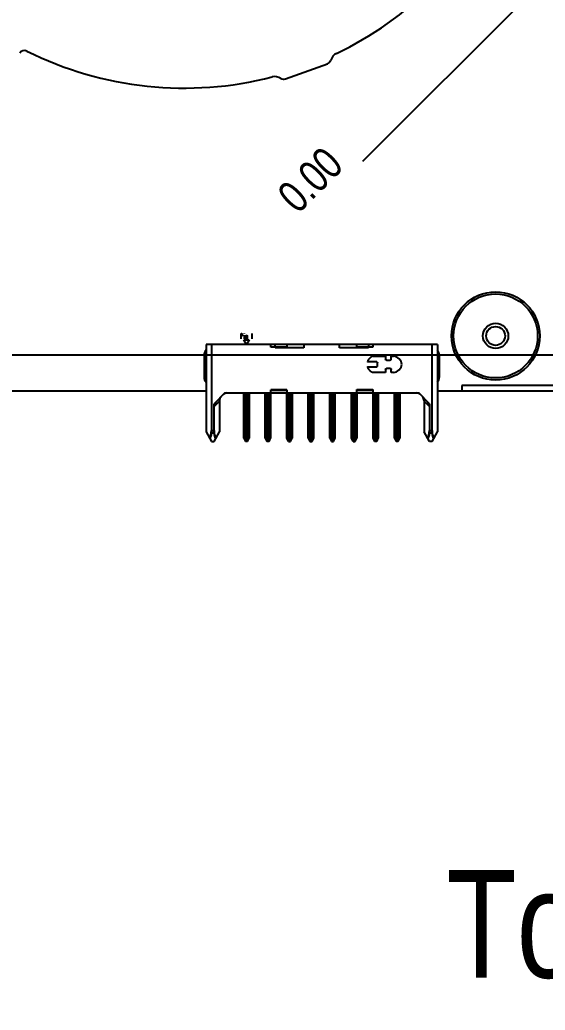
# Model space of a CAD drawing. Header units: millimetres. Extents: x 0 to 841, y 0 to 594.
# Drawn here: x 345.7 to 394.5, y 319.9 to 411.9 of the extents above; entities that cross this region are included whole.
import ezdxf

# ---------------------------------------------------------------- set-up
doc = ezdxf.new("R2010")
doc.units = ezdxf.units.MM
doc.header["$LTSCALE"] = 46.255
doc.layers.get('0').update_dxf_attribs({"linetype": 'CONTINUOUS'})
doc.layers.add('ASSEM_MEM', color=7, linetype='CONTINUOUS')
doc.layers.add('DETAIL', color=7, linetype='CONTINUOUS')
doc.styles.get("Standard").update_dxf_attribs({"font": 'txt', "width": 0.8})
doc.dimstyles.new('DIMSTYLE_1', dxfattribs={"dimtxt": 3, "dimasz": 2.1, "dimexe": 2, "dimexo": 1, "dimgap": 0.75, "dimtad": 0, "dimtih": 1, "dimtoh": 1, "dimzin": 0, "dimdsep": 46, "dimtxsty": 'STANDARD', "dimblk": '_FILLED', "dimblk1": '_FILLED', "dimblk2": '_FILLED', "dimcen": 0.09, "dimazin": 0, "dimtp": 0.01, "dimtm": 0.01, "dimtfac": 1, "dimtofl": 0, "dimtmove": 0, "dimatfit": 3, "dimldrblk": '_FILLED', "dimfxl": 1, "dimtolj": 1, "dimtzin": 0, "dimarcsym": 0})

# ---------------------------------------------------------------- blocks, each defined once
blk = doc.blocks.new('*D3')
at = {"color": 2, "linetype": 'CONTINUOUS'}
blk.add_line((412.694, 433.928), (377.53, 398.764), dxfattribs=at)
at = {"color": 2, "linetype": 'CONTINUOUS', "insert": (373.818, 400.355), "char_height": 3, "width": 9.6, "attachment_point": 3, "rotation": 45, "line_spacing_factor": 0.9}
blk.add_mtext('0.00', dxfattribs=at)
blk = doc.blocks.new('_FILLED')
at = {"color": 0, "linetype": 'BYBLOCK'}
blk.add_solid([(0, 0), (-1, 0.167), (-1, -0.167)], dxfattribs=at)
blk = doc.blocks.new('*D11')
at = {"color": 2, "linetype": 'CONTINUOUS'}
blk.add_line((339.401, 383.035), (339.401, 360.375), dxfattribs=at)
at = {"color": 2, "linetype": 'CONTINUOUS', "insert": (335.651, 358.875), "char_height": 3, "width": 12, "attachment_point": 3, "rotation": 90, "line_spacing_factor": 0.9}
blk.add_mtext('74.00', dxfattribs=at)
blk = doc.blocks.new('*D17')
at = {"color": 2, "linetype": 'CONTINUOUS'}
blk.add_line((397.051, 380.775), (254.218, 380.775), dxfattribs=at)
at = {"color": 2, "linetype": 'CONTINUOUS', "insert": (252.718, 384.525), "char_height": 3, "width": 12, "attachment_point": 3, "line_spacing_factor": 0.9}
blk.add_mtext('53.86', dxfattribs=at)
blk = doc.blocks.new('*D28')
at = {"color": 2, "linetype": 'CONTINUOUS'}
blk.add_line((306.901, 389.625), (306.901, 368.6), dxfattribs=at)
at = {"color": 2, "linetype": 'CONTINUOUS', "insert": (303.151, 367.1), "char_height": 3, "width": 14.4, "attachment_point": 3, "rotation": 90, "line_spacing_factor": 0.9}
blk.add_mtext('106.50', dxfattribs=at)

msp = doc.modelspace()

# ---------------------------------------------------------------- linework, layer by layer
at = {"layer": 'ASSEM_MEM', "color": 7, "linetype": 'CONTINUOUS'}
for p, q in [((370.382, 406.443), (374.282, 407.862)), ((363.001, 381.765), (363.001, 373.665)), ((384.501, 381.765), (363.001, 381.765)), ((363.501, 381.765), (363.501, 373.565)), ((369.011, 381.515), (369.011, 381.765)), ((370.491, 381.515), (369.011, 381.515)), ((369.411, 381.455), (369.411, 381.765)), ((372.091, 381.455), (369.411, 381.455)), ((370.491, 381.765), (370.491, 381.515)), ((372.091, 381.765), (372.091, 381.455)), ((375.411, 381.465), (375.411, 381.765)), ((378.091, 381.465), (375.411, 381.465)), ((377.011, 381.515), (377.011, 381.765)), ((378.491, 381.515), (377.011, 381.515)), ((378.091, 381.765), (378.091, 381.465)), ((378.491, 381.765), (378.491, 381.515)), ((384.001, 373.565), (384.001, 381.765)), ((384.501, 381.765), (384.501, 373.665)), ((378.828, 380.148), (378, 380.148)), ((378.539, 380.674), (379.674, 380.674)), ((378.84, 380.147), (378.828, 380.148)), ((378.851, 380.145), (378.84, 380.147)), ((378.862, 380.142), (378.851, 380.145)), ((378.862, 380.142), (378.872, 380.137)), ((378.872, 380.137), (378.882, 380.131)), ((378.882, 380.131), (378.891, 380.124)), ((379.674, 380.674), (379.674, 380.392)), ((379.768, 380.298), (380.107, 380.298)), ((380.184, 380.339), (380.177, 380.33)), ((380.19, 380.348), (380.184, 380.339)), ((380.19, 380.348), (380.194, 380.359)), ((380.194, 380.359), (380.198, 380.37)), ((380.198, 380.37), (380.2, 380.381)), ((380.2, 380.381), (380.201, 380.392)), ((380.201, 380.674), (380.426, 380.674)), ((380.201, 380.392), (380.201, 380.674)), ((378, 379.697), (378.828, 379.697)), ((378.906, 379.737), (378.899, 379.728)), ((378.912, 379.747), (378.906, 379.737)), ((378.916, 379.757), (378.912, 379.747)), ((378.916, 379.757), (378.92, 379.768)), ((378.92, 379.768), (378.922, 379.78)), ((378.922, 379.791), (378.922, 380.054)), ((378.922, 379.78), (378.922, 379.791)), ((379.674, 379.453), (379.674, 379.171)), ((380.107, 379.546), (379.768, 379.546)), ((380.201, 379.171), (380.201, 379.453)), ((378.492, 379.177), (378.476, 379.181)), ((378.507, 379.173), (378.492, 379.177)), ((378.523, 379.171), (378.507, 379.173)), ((378.539, 379.171), (378.523, 379.171)), ((379.674, 379.171), (378.539, 379.171)), ((380.426, 379.171), (380.201, 379.171)), ((303.501, 377.465), (363.001, 377.465)), ((370.491, 377.565), (369.011, 377.565)), ((369.011, 377.265), (369.011, 377.565)), ((369.011, 377.515), (370.491, 377.515)), ((370.491, 377.565), (370.491, 377.265)), ((377.011, 377.575), (378.491, 377.575)), ((377.011, 377.265), (377.011, 377.575)), ((377.011, 377.515), (378.491, 377.515)), ((378.491, 377.575), (378.491, 377.265)), ((384.501, 377.465), (386.751, 377.465)), ((364.751, 377.265), (363.751, 376.265)), ((364.251, 376.558), (364.251, 373.665)), ((364.751, 377.265), (382.751, 377.265)), ((366.501, 373.065), (366.501, 377.265)), ((366.651, 377.265), (366.651, 372.765)), ((366.851, 372.765), (366.851, 377.265)), ((367.001, 377.265), (367.001, 373.065)), ((368.501, 373.065), (368.501, 377.265)), ((368.651, 377.265), (368.651, 372.765)), ((368.851, 372.765), (368.851, 377.265)), ((369.001, 377.265), (369.001, 373.065)), ((370.501, 373.065), (370.501, 377.265)), ((370.651, 377.265), (370.651, 372.765)), ((370.851, 372.765), (370.851, 377.265)), ((371.001, 377.265), (371.001, 373.065)), ((372.501, 373.065), (372.501, 377.265)), ((372.651, 377.265), (372.651, 372.765)), ((372.851, 373.445), (372.851, 377.265)), ((373.001, 373.065), (373.001, 377.265)), ((374.501, 373.065), (374.501, 377.265)), ((374.651, 377.265), (374.651, 372.765)), ((374.851, 372.765), (374.851, 377.265)), ((375.001, 373.065), (375.001, 377.265)), ((376.501, 373.065), (376.501, 377.265)), ((376.651, 372.765), (376.651, 377.265)), ((376.851, 372.765), (376.851, 377.265)), ((377.001, 377.265), (377.001, 373.065)), ((378.501, 377.265), (378.501, 373.065)), ((378.651, 377.265), (378.651, 372.765)), ((378.851, 372.765), (378.851, 377.265)), ((379.001, 377.265), (379.001, 373.065)), ((380.501, 373.065), (380.501, 377.265)), ((380.651, 377.265), (380.651, 372.765)), ((380.851, 372.765), (380.851, 377.265)), ((381.001, 377.265), (381.001, 373.065)), ((383.751, 376.265), (382.751, 377.265)), ((383.251, 376.558), (383.251, 373.665)), ((363.751, 373.565), (363.751, 376.265)), ((383.751, 376.265), (383.751, 373.565)), ((363.001, 373.665), (363.501, 372.765)), ((363.501, 372.765), (363.751, 372.765)), ((363.751, 372.765), (364.251, 373.665)), ((366.651, 373.445), (366.501, 373.569)), ((366.501, 373.065), (366.651, 372.765)), ((366.851, 373.445), (366.651, 373.445)), ((366.851, 372.765), (366.651, 372.765)), ((366.851, 373.445), (367.001, 373.569)), ((366.851, 372.765), (367.001, 373.065)), ((368.651, 373.445), (368.501, 373.569)), ((368.501, 373.065), (368.651, 372.765)), ((368.851, 373.445), (368.651, 373.445)), ((368.851, 372.765), (368.651, 372.765)), ((368.851, 373.445), (369.001, 373.569)), ((368.851, 372.765), (369.001, 373.065)), ((370.501, 373.571), (370.651, 373.446)), ((370.501, 373.569), (370.651, 373.445)), ((370.651, 373.265), (370.501, 373.389)), ((370.651, 372.765), (370.501, 373.065)), ((370.651, 373.446), (370.851, 373.446)), ((370.651, 373.445), (370.851, 373.445)), ((370.651, 373.265), (370.851, 373.265)), ((370.651, 372.765), (370.851, 372.765)), ((370.851, 373.446), (371.001, 373.571)), ((370.851, 373.445), (371.001, 373.569)), ((370.851, 373.265), (371.001, 373.389)), ((370.851, 372.765), (371.001, 373.065)), ((372.501, 373.571), (372.651, 373.446)), ((372.501, 373.569), (372.651, 373.445)), ((372.501, 373.389), (372.651, 373.265)), ((372.501, 373.065), (372.651, 372.765)), ((372.651, 373.446), (372.851, 373.446)), ((372.651, 373.445), (372.851, 373.445)), ((372.651, 373.265), (372.851, 373.265)), ((372.651, 372.765), (372.851, 372.765)), ((372.851, 373.446), (373.001, 373.571)), ((372.851, 373.445), (373.001, 373.569)), ((373.001, 373.389), (372.851, 373.265)), ((372.851, 372.765), (372.851, 373.265)), ((372.851, 372.765), (373.001, 373.065)), ((374.501, 373.571), (374.651, 373.446)), ((374.501, 373.569), (374.651, 373.445)), ((374.501, 373.389), (374.651, 373.265)), ((374.501, 373.065), (374.651, 372.765)), ((374.651, 373.446), (374.851, 373.446)), ((374.651, 373.445), (374.851, 373.445)), ((374.651, 373.265), (374.851, 373.265)), ((374.651, 372.765), (374.851, 372.765)), ((374.851, 373.446), (375.001, 373.571)), ((374.851, 373.445), (375.001, 373.569)), ((375.001, 373.389), (374.851, 373.265)), ((374.851, 372.765), (375.001, 373.065)), ((376.501, 373.571), (376.651, 373.446)), ((376.501, 373.569), (376.651, 373.445)), ((376.651, 373.265), (376.501, 373.389)), ((376.651, 372.765), (376.501, 373.065)), ((376.651, 373.446), (376.851, 373.446)), ((376.651, 373.445), (376.851, 373.445)), ((376.651, 373.265), (376.851, 373.265)), ((376.651, 372.765), (376.851, 372.765)), ((376.851, 373.446), (377.001, 373.571)), ((376.851, 373.445), (377.001, 373.569)), ((376.851, 373.265), (377.001, 373.389)), ((376.851, 372.765), (377.001, 373.065)), ((378.651, 373.445), (378.501, 373.569)), ((378.501, 373.065), (378.651, 372.765)), ((378.851, 373.445), (378.651, 373.445)), ((378.851, 372.765), (378.651, 372.765)), ((378.851, 373.445), (379.001, 373.569)), ((378.851, 372.765), (379.001, 373.065)), ((380.651, 373.445), (380.501, 373.569)), ((380.501, 373.065), (380.651, 372.765)), ((380.851, 373.445), (380.651, 373.445)), ((380.851, 372.765), (380.651, 372.765)), ((380.851, 373.445), (381.001, 373.569)), ((380.851, 372.765), (381.001, 373.065)), ((383.751, 372.765), (383.251, 373.665)), ((384.001, 372.765), (383.751, 372.765)), ((384.001, 372.765), (384.501, 373.665))]:
    msp.add_line(p, q, dxfattribs=at)
at = {"layer": 'ASSEM_MEM', "color": 40, "linetype": 'CONTINUOUS'}
for p, q in [((366.251, 382.298), (366.251, 382.798)), ((366.251, 382.798), (366.324, 382.798)), ((366.324, 382.548), (366.251, 382.548)), ((366.324, 382.798), (366.354, 382.756)), ((366.354, 382.589), (366.324, 382.548)), ((366.354, 382.756), (366.368, 382.714)), ((366.368, 382.631), (366.354, 382.589)), ((366.368, 382.714), (366.368, 382.631)), ((366.545, 382.798), (366.545, 382.756)), ((366.545, 382.631), (366.545, 382.298)), ((366.736, 382.298), (366.736, 382.631)), ((366.736, 382.548), (366.765, 382.631)), ((366.765, 382.631), (366.795, 382.631)), ((366.795, 382.631), (366.824, 382.548)), ((366.824, 382.548), (366.824, 382.298)), ((367.251, 382.798), (367.251, 382.298))]:
    msp.add_line(p, q, dxfattribs=at)
at = {"layer": 'ASSEM_MEM', "color": 4, "linetype": 'CONTINUOUS'}
for p, q in [((366.751, 381.765), (366.501, 382.198)), ((366.501, 382.198), (367.001, 382.198)), ((367.001, 382.198), (366.751, 381.765)), ((362.826, 380.765), (362.826, 378.765)), ((384.676, 378.765), (384.676, 380.765)), ((407.901, 377.965), (386.751, 377.965)), ((386.751, 377.965), (386.751, 377.465)), ((386.751, 377.465), (407.901, 377.465))]:
    msp.add_line(p, q, dxfattribs=at)
at = {"layer": 'ASSEM_MEM', "color": 9, "linetype": 'CONTINUOUS'}
for p, q in [((363.751, 375.995), (364.251, 376.495)), ((383.251, 376.495), (383.751, 375.995)), ((363.501, 373.765), (363.751, 373.765)), ((383.751, 373.765), (384.001, 373.765)), ((363.501, 373.565), (363.751, 373.565)), ((383.751, 373.565), (384.001, 373.565))]:
    msp.add_line(p, q, dxfattribs=at)
at = {"layer": 'ASSEM_MEM', "color": 7, "linetype": 'CONTINUOUS'}
for radius in [4.1, 3.9, 1.175, 0.875]:
    msp.add_circle((389.901, 382.565), radius, dxfattribs=at)
for centre, radius, start, end in [((360.971, 438.295), 32.7, 295.63592, 314.90242), ((346.133, 408.595), 0.5, 63.45364, 150), ((360.971, 438.295), 32.7, 243.45364, 284.45613), ((375.551, 407.912), 1, 115.63592, 163.74382), ((374.111, 408.332), 0.5, 290, 343.74382), ((369.384, 405.662), 1, 56.5064, 104.45613), ((370.211, 406.913), 0.5, 236.5064, 290), ((378.826, 379.796), 0.0994, 271.17532, 316.96014), ((364.751, 376.558), 0.5, 135, 180), ((364.958, 376.765), 0.5, 90, 135), ((382.544, 376.765), 0.5, 45, 90), ((382.751, 376.558), 0.5, 0, 45)]:
    msp.add_arc(centre, radius, start, end, dxfattribs=at)
at = {"layer": 'ASSEM_MEM', "color": 4, "linetype": 'CONTINUOUS'}
for centre, start, end in [((363.626, 380.765), 141.38035, 180), ((383.876, 380.765), 0, 38.61965), ((363.626, 378.765), 180, 218.61965), ((383.876, 378.765), 321.38035, 360)]:
    msp.add_arc(centre, 0.8, start, end, dxfattribs=at)
at = {"layer": 'ASSEM_MEM', "color": 7, "linetype": 'CONTINUOUS'}
for centre, major_axis, ratio, start_param, end_param in [((364.323, 376.13), (0.45, 0.45), 0.786334, 1.570796, 2.475241), ((383.179, 376.13), (0.45, -0.45), 0.786334, 6.949537, 7.853982), ((362.945, 373.765), (0, 1), 0.555556, -2.356194, -1.570796), ((364.306, 373.765), (0, 1), 0.555556, -4.712389, -3.926991), ((383.195, 373.765), (0, 1), 0.555556, -2.356194, -1.570796), ((384.556, 373.765), (0, 1), 0.555556, -4.712389, -3.926991), ((363.056, 373.565), (0, 0.8), 0.555556, -2.356194, -1.570796), ((364.195, 373.565), (0, 0.8), 0.555556, -4.712389, -3.926991), ((383.306, 373.565), (0, 0.8), 0.555556, -2.356194, -1.570796), ((384.445, 373.565), (0, 0.8), 0.555556, -4.712389, -3.926991)]:
    msp.add_ellipse(centre, major_axis=major_axis, ratio=ratio, start_param=start_param, end_param=end_param, dxfattribs=at)
for points in [[(377.983, 380.173), (377.98, 380.163), (377.99, 380.148), (378, 380.148)], [(378.211, 380.51), (378.108, 380.421), (378.027, 380.301), (377.983, 380.173)], [(378.891, 380.124), (378.91, 380.107), (378.922, 380.08), (378.922, 380.054)], [(379.768, 380.298), (379.724, 380.298), (379.674, 380.348), (379.674, 380.392)], [(380.177, 380.33), (380.16, 380.311), (380.132, 380.298), (380.107, 380.298)], [(381.178, 379.922), (381.177, 380.277), (380.781, 380.673), (380.426, 380.674)], [(378, 379.697), (377.99, 379.697), (377.98, 379.682), (377.983, 379.672)], [(379.674, 379.453), (379.674, 379.497), (379.724, 379.547), (379.768, 379.546)], [(380.426, 379.171), (380.781, 379.171), (381.177, 379.568), (381.178, 379.922)]]:
    msp.add_open_spline(points, degree=3, dxfattribs=at)
for points, knots in [([(378.539, 380.674), (378.536, 380.674), (378.523, 380.674), (378.512, 380.673), (378.486, 380.67), (378.453, 380.662), (378.41, 380.648), (378.358, 380.622), (378.322, 380.599), (378.269, 380.562), (378.233, 380.531), (378.211, 380.51)], [0, 0, 0, 0, 0.025482, 0.084029, 0.142576, 0.25967, 0.376765, 0.493859, 0.620394, 0.746929, 1, 1, 1, 1]), ([(377.983, 379.672), (378.002, 379.617), (378.042, 379.537), (378.113, 379.44), (378.167, 379.38), (378.206, 379.344), (378.243, 379.311), (378.285, 379.281), (378.315, 379.26), (378.361, 379.232), (378.392, 379.216), (378.44, 379.194), (378.465, 379.185), (378.476, 379.181)], [0, 0, 0, 0, 0.249786, 0.374679, 0.499572, 0.563147, 0.626721, 0.68985, 0.752979, 0.815281, 0.877583, 0.938791, 1, 1, 1, 1]), ([(380.107, 379.546), (380.109, 379.546), (380.115, 379.546), (380.127, 379.543), (380.136, 379.54), (380.149, 379.533), (380.154, 379.53), (380.173, 379.515), (380.178, 379.508), (380.189, 379.493), (380.195, 379.481), (380.198, 379.472), (380.201, 379.461), (380.201, 379.454), (380.201, 379.453)], [0, 0, 0, 0, 0.029798, 0.154566, 0.220187, 0.285808, 0.392506, 0.499205, 0.608369, 0.717533, 0.785087, 0.852641, 0.980766, 1, 1, 1, 1])]:
    msp.add_open_spline(points, degree=3, knots=knots, dxfattribs=at)

# ---------------------------------------------------------------- texts
at = {"layer": 'DETAIL', "color": 2, "linetype": 'CONTINUOUS', "insert": (385.317, 332.923), "char_height": 10, "width": 64, "attachment_point": 1, "line_spacing_factor": 0.9}
msp.add_mtext('Top View', dxfattribs=at)

# ---------------------------------------------------------------- dimensions: what is measured, and where the dimension line sits
at = {"color": 2, "linetype": 'CONTINUOUS'}
for feature_location, offset, dtype, origin, picture, middle in [((397.051, 380.775), (-142.833, 0), 0, (398.051, 434.635), '*D17', (246.718, 383.025)), ((412.694, 433.928), (-35.163, -35.163), 0, (413.401, 434.635), '*D3', (371.484, 395.9)), ((306.901, 389.625), (0, -21.025), 1, (413.401, 390.625), '*D28', (304.651, 360.2)), ((339.401, 383.035), (0, -22.66), 1, (413.401, 384.035), '*D11', (337.151, 352.875))]:
    dim = msp.add_ordinate_dim(feature_location=feature_location, offset=offset, dtype=dtype, origin=origin, dimstyle='DIMSTYLE_1', override={"dimtad": 1, "dimtih": 0, "dimtoh": 0}, dxfattribs=at)
    dim.commit()
    dim.dimension.update_dxf_attribs({"geometry": picture, "text_midpoint": middle})

doc.saveas('drawing.dxf')
